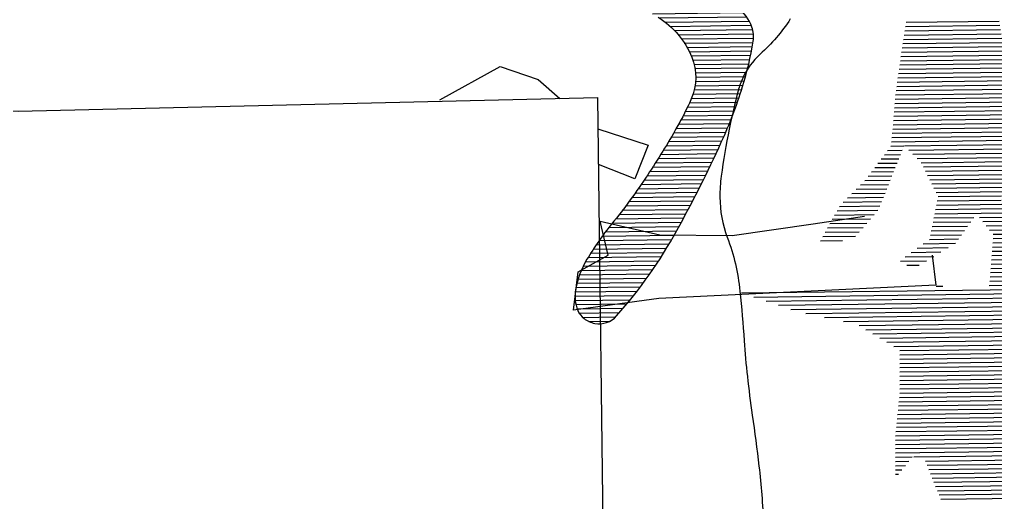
# Model space of a CAD drawing. Extents: x 0 to 420, y 0 to 297.
# Drawn here: x 364.823 to 367.273, y 101.307 to 102.519 of the extents above; entities that cross this region are included whole.
import ezdxf
from ezdxf.enums import TextEntityAlignment as Align

# ---------------------------------------------------------------- set-up
doc = ezdxf.new("R2010")
doc.units = 0
doc.layers.get('0').update_dxf_attribs({"linetype": 'CONTINUOUS'})
for name, color, linetype in [('TBLK07', 4, 'CONTINUOUS'), ('TBLK18', 4, 'CONTINUOUS'), ('TBLK25', 1, 'CONTINUOUS'), ('TBLK35', 3, 'CONTINUOUS'), ('TBLK50', 7, 'CONTINUOUS')]:
    doc.layers.add(name, color=color, linetype=linetype)
doc.styles.add('ISO', font='iso3098b.shx')

# ---------------------------------------------------------------- blocks, each defined once
blk = doc.blocks.new('*X21')
at = {"color": 0, "linetype": 'Continuous'}
for p, q in [((605, 360), (626.83, 360)), ((604.64, 358), (627.12, 358)), ((604.82, 359), (626.95, 359)), ((604.31, 356), (627.44, 356)), ((604.47, 357), (627.28, 357)), ((603.84, 353), (627.94, 353)), ((604, 354), (627.77, 354)), ((604.15, 355), (627.61, 355)), ((603.53, 351), (628.26, 351)), ((603.69, 352), (628.1, 352)), ((603.22, 349), (628.59, 349)), ((603.37, 350), (628.43, 350)), ((602.75, 346), (629.08, 346)), ((602.91, 347), (628.92, 347)), ((603.06, 348), (628.75, 348)), ((602.44, 344), (629.41, 344)), ((602.59, 345), (629.25, 345)), ((602.19, 342), (629.74, 342)), ((602.29, 343), (629.57, 343)), ((602, 340), (630.06, 340)), ((602.1, 341), (629.9, 341)), ((601.71, 337), (629.94, 337)), ((601.81, 338), (630.12, 338)), ((601.9, 339), (630.23, 339)), ((601.52, 335), (629.56, 335)), ((601.61, 336), (629.75, 336)), ((601.32, 333), (629.18, 333)), ((601.42, 334), (629.37, 334)), ((600.26, 330), (603.68, 330)), ((601.03, 331), (604.1, 331)), ((601.23, 332), (628.99, 332)), ((604.26, 331), (628.8, 331)), ((605.23, 330), (628.61, 330)), ((598.72, 328), (602.85, 328)), ((599.49, 329), (603.27, 329)), ((606.21, 329), (628.42, 329)), ((607.18, 328), (628.23, 328)), ((597.18, 326), (602.02, 326)), ((597.95, 327), (602.44, 327)), ((608.13, 327), (628.06, 327)), ((608.61, 326), (627.92, 326)), ((595.63, 324), (601.19, 324)), ((596.4, 325), (601.61, 325)), ((609.09, 325), (627.77, 325)), ((609.58, 324), (627.63, 324)), ((592.75, 321), (599.95, 321)), ((593.78, 322), (600.36, 322)), ((594.8, 323), (600.78, 323)), ((610.06, 323), (627.48, 323)), ((610.54, 322), (627.33, 322)), ((611.03, 321), (627.19, 321)), ((590.7, 319), (599.12, 319)), ((591.73, 320), (599.53, 320)), ((611.51, 320), (627.04, 320)), ((611.99, 319), (626.89, 319)), ((588.79, 317), (598.29, 317)), ((589.67, 318), (598.7, 318)), ((611.56, 317), (626.93, 317)), ((611.77, 318), (626.75, 318)), ((587.07, 314), (596.02, 314)), ((587.64, 315), (596.9, 315)), ((588.22, 316), (597.78, 316)), ((610.92, 314), (620.28, 314)), ((611.13, 315), (627.43, 315)), ((611.35, 316), (627.18, 316)), ((621.64, 314), (627.68, 314)), ((585.92, 312), (594.26, 312)), ((586.5, 313), (595.14, 313)), ((610.49, 312), (618.81, 312)), ((610.71, 313), (619.55, 313)), ((622.41, 313), (627.93, 313)), ((623.19, 312), (628.18, 312)), ((584.78, 310), (592.5, 310)), ((585.35, 311), (593.38, 311)), ((610.07, 310), (617.34, 310)), ((610.28, 311), (618.08, 311)), ((623.97, 311), (628.43, 311)), ((624.75, 310), (628.68, 310)), ((584.21, 309), (589.42, 309)), ((608.36, 308), (615.88, 308)), ((609.8, 309), (616.61, 309)), ((624.69, 308), (629.18, 308)), ((624.79, 309), (628.93, 309)), ((604.05, 305), (610.76, 305)), ((605.49, 306), (612.48, 306)), ((606.93, 307), (614.2, 307)), ((624.4, 305), (629.93, 305)), ((624.5, 306), (629.68, 306)), ((624.6, 307), (629.43, 307)), ((602.99, 304), (609.05, 304)), ((604.45, 303), (607.33, 303)), ((624.21, 303), (630.43, 303)), ((624.31, 304), (630.18, 304)), ((624.02, 301), (630.93, 301)), ((624.12, 302), (630.68, 302)), ((611.28, 298), (612.82, 298)), ((623.73, 298), (631.99, 298)), ((623.83, 299), (631.56, 299)), ((623.92, 300), (631.18, 300)), ((565.54, 297), (632.41, 297)), ((568.42, 296), (632.84, 296)), ((571.29, 295), (633.27, 295)), ((574.17, 294), (633.7, 294)), ((577.04, 293), (634.12, 293)), ((580.59, 292), (634.55, 292)), ((584.98, 291), (634.98, 291)), ((589.36, 290), (635.41, 290)), ((593.03, 289), (635.83, 289)), ((594.64, 288), (636.26, 288)), ((596.26, 287), (636.69, 287)), ((597.88, 286), (637.11, 286)), ((599.5, 285), (637.54, 285)), ((601.12, 284), (637.97, 284)), ((602.51, 282), (638.82, 282)), ((602.52, 283), (638.4, 283)), ((602.48, 280), (639.68, 280)), ((602.5, 281), (639.25, 281)), ((602.46, 278), (640.53, 278)), ((602.47, 279), (640.11, 279)), ((602.42, 275), (641.8, 275)), ((602.43, 276), (641.39, 276)), ((602.44, 277), (640.96, 277)), ((602.38, 273), (642.58, 273)), ((602.4, 274), (642.19, 274)), ((602.15, 271), (643.35, 271)), ((602.27, 272), (642.96, 272)), ((601.93, 269), (644.13, 269)), ((602.04, 270), (643.74, 270)), ((601.59, 266), (645.3, 266)), ((601.7, 267), (644.91, 267)), ((601.81, 268), (644.52, 268)), ((601.36, 264), (646.08, 264)), ((601.47, 265), (645.69, 265)), ((601.25, 262), (646.85, 262)), ((601.26, 263), (646.47, 263)), ((601.21, 259), (648.01, 259)), ((601.22, 260), (647.63, 260)), ((601.24, 261), (647.24, 261)), ((601.18, 257), (604.3, 257)), ((601.2, 258), (605.12, 258)), ((605.47, 258), (648.37, 258)), ((608.21, 257), (648.74, 257)), ((601.16, 255), (602.66, 255)), ((601.17, 256), (603.48, 256)), ((608.59, 256), (649.11, 256)), ((608.98, 255), (649.48, 255)), ((601.14, 254), (601.83, 254)), ((609.36, 254), (649.84, 254)), ((609.75, 253), (650.21, 253)), ((610.13, 252), (650.58, 252)), ((610.52, 251), (650.94, 251)), ((610.9, 250), (651.31, 250)), ((611.29, 249), (651.68, 249)), ((611.67, 248), (652.05, 248))]:
    blk.add_line(p, q, dxfattribs=at)
blk = doc.blocks.new('*X17')
at = {"color": 0, "linetype": 'Continuous'}
for p, q in [((52316.84, 34279), (52328.43, 34279)), ((52317.12, 34280), (52325.82, 34280)), ((52318.29, 34281), (52322.83, 34281)), ((52317.06, 34278), (52331, 34278)), ((52317.76, 34277), (52333.54, 34277)), ((52319.24, 34276), (52336.03, 34276)), ((52320.83, 34275), (52338.48, 34275)), ((52322.44, 34274), (52340.9, 34274)), ((52324.06, 34273), (52343.29, 34273)), ((52325.7, 34272), (52345.65, 34272)), ((52327.35, 34271), (52347.99, 34271)), ((52329.03, 34270), (52350.32, 34270)), ((52330.71, 34269), (52352.64, 34269)), ((52332.42, 34268), (52354.95, 34268)), ((52334.15, 34267), (52357.24, 34267)), ((52335.89, 34266), (52359.52, 34266)), ((52337.65, 34265), (52361.79, 34265)), ((52339.44, 34264), (52364.04, 34264)), ((52341.24, 34263), (52366.27, 34263)), ((52343.08, 34262), (52368.49, 34262)), ((52344.98, 34261), (52370.69, 34261)), ((52346.94, 34260), (52372.8, 34260)), ((52348.99, 34259), (52374.77, 34259)), ((52351.11, 34258), (52376.63, 34258)), ((52353.33, 34257), (52378.4, 34257)), ((52355.64, 34256), (52380.07, 34256)), ((52358.05, 34255), (52381.67, 34255)), ((52360.29, 34254), (52383.19, 34254)), ((52362.31, 34253), (52384.65, 34253)), ((52364.16, 34252), (52386.04, 34252)), ((52365.87, 34251), (52387.13, 34251)), ((52367.46, 34250), (52387.93, 34250)), ((52368.83, 34249), (52388.54, 34249)), ((52369.99, 34248), (52388.98, 34248)), ((52370.99, 34247), (52389.28, 34247)), ((52371.86, 34246), (52389.44, 34246)), ((52372.62, 34245), (52389.45, 34245)), ((52373.28, 34244), (52389.32, 34244)), ((52373.87, 34243), (52389.14, 34243)), ((52374.38, 34242), (52388.94, 34242)), ((52374.82, 34241), (52388.73, 34241)), ((52375.18, 34240), (52388.51, 34240)), ((52375.46, 34239), (52388.27, 34239)), ((52375.65, 34238), (52388.02, 34238)), ((52375.76, 34237), (52387.75, 34237)), ((52375.79, 34236), (52387.47, 34236)), ((52375.6, 34234), (52386.86, 34234)), ((52375.74, 34235), (52387.17, 34235)), ((52374.68, 34231), (52385.84, 34231)), ((52375.08, 34232), (52386.19, 34232)), ((52375.39, 34233), (52386.53, 34233)), ((52373.74, 34229), (52385.11, 34229)), ((52374.22, 34230), (52385.48, 34230)), ((52372.72, 34227), (52384.34, 34227)), ((52373.24, 34228), (52384.73, 34228)), ((52371.03, 34224), (52383.09, 34224)), ((52371.62, 34225), (52383.52, 34225)), ((52372.18, 34226), (52383.93, 34226)), ((52369.83, 34222), (52382.2, 34222)), ((52370.44, 34223), (52382.65, 34223)), ((52368.6, 34220), (52381.26, 34220)), ((52369.22, 34221), (52381.74, 34221)), ((52366.7, 34217), (52379.82, 34217)), ((52367.34, 34218), (52380.3, 34218)), ((52367.98, 34219), (52380.79, 34219)), ((52365.39, 34215), (52378.83, 34215)), ((52366.05, 34216), (52379.33, 34216)), ((52364.04, 34213), (52377.83, 34213)), ((52364.72, 34214), (52378.33, 34214)), ((52362.66, 34211), (52376.8, 34211)), ((52363.36, 34212), (52377.32, 34212)), ((52360.48, 34208), (52375.23, 34208)), ((52361.22, 34209), (52375.76, 34209)), ((52361.94, 34210), (52376.28, 34210)), ((52358.96, 34206), (52374.16, 34206)), ((52359.73, 34207), (52374.7, 34207)), ((52357.39, 34204), (52373.07, 34204)), ((52358.18, 34205), (52373.62, 34205)), ((52354.93, 34201), (52371.4, 34201)), ((52355.76, 34202), (52371.96, 34202)), ((52356.58, 34203), (52372.52, 34203)), ((52353.37, 34199), (52370.25, 34199)), ((52354.14, 34200), (52370.83, 34200)), ((52351.92, 34197), (52369.06, 34197)), ((52352.63, 34198), (52369.66, 34198)), ((52350.57, 34195), (52367.8, 34195)), ((52351.24, 34196), (52368.44, 34196)), ((52348.79, 34192), (52365.81, 34192)), ((52349.33, 34193), (52366.49, 34193)), ((52349.93, 34194), (52367.15, 34194)), ((52347.92, 34190), (52364.4, 34190)), ((52348.32, 34191), (52365.11, 34191)), ((52347.27, 34188), (52362.92, 34188)), ((52347.57, 34189), (52363.67, 34189)), ((52346.79, 34185), (52360.57, 34185)), ((52346.86, 34186), (52361.37, 34186)), ((52347.03, 34187), (52362.15, 34187)), ((52346.83, 34184), (52359.75, 34184)), ((52346.99, 34183), (52358.9, 34183)), ((52347.27, 34182), (52358.04, 34182)), ((52347.72, 34181), (52357.16, 34181)), ((52348.52, 34180), (52356.24, 34180)), ((52350.02, 34179), (52354.8, 34179))]:
    blk.add_line(p, q, dxfattribs=at)
blk = doc.blocks.new('State Logo')
at = {"layer": 'TBLK07', "linetype": 'Continuous'}
for points in [[(3.9224, 5.0348, -0.065145), (3.7705, 4.8576, 0.103548), (3.6832, 4.7384, 0.042008), (3.6604, 4.6744, 0.014448), (3.6157, 4.4825, 0.015711), (3.5755, 4.2463, 0.035636), (3.5685, 4.1408, 0.089421), (3.6059, 3.9391, -0.065824), (3.6693, 3.6688, -0.007332), (3.6904, 3.4198, 0.010178), (3.7065, 3.2404, 0.008155), (3.7312, 3.0465, -0.006173), (3.7649, 2.7904, -0.020328), (3.7874, 2.5009, -0.042588)], [(3.2593, 5.0434, -0.158262), (3.4277, 4.8432, -0.201644), (3.4251, 4.6347, -0.027436), (3.3531, 4.4912, -0.01571), (3.2062, 4.2525, -0.024753), (3.0248, 4.0048, 0.035321), (2.9012, 3.8286, 0.090887), (2.8443, 3.6771, 0.141271), (2.8551, 3.5724, 0.133555), (2.8863, 3.5313, 0.116983), (2.9398, 3.5071, 0.264985), (3.0502, 3.5446, 0.055287), (3.3523, 3.9725, 0.018988), (3.5758, 4.4162, 0.031561), (3.6827, 4.6956, 0.036865), (3.7355, 4.9227, 0.12093), (3.7293, 4.9945, 0.159139), (3.6568, 5.0915, 0.049704)]]:
    blk.add_lwpolyline(points, format="xyb", dxfattribs=at)
for points in [[(2.1628, 4.6297), (2.4645, 4.797), (2.6562, 4.7303), (2.7643, 4.6363)], [(-1.8686, -0.3427), (-1.9256, -0.2677), (-2.2962, 0.2624), (-2.5601, 0.8152), (-2.7818, 1.4114), (-2.8977, 2.0945), (-2.8666, 4.6408), (0.044, 4.5717), (2.9545, 4.6408), (2.9856, 2.0945), (2.8698, 1.4114), (2.6481, 0.8152), (2.3842, 0.2624), (2.0136, -0.2677), (1.9467, -0.3558)], [(2.9565, 4.4833), (3.2082, 4.4022), (3.1418, 4.2319), (2.9586, 4.3051)], [(4.6344, 3.8488), (4.6539, 3.6988), (3.2623, 3.6313), (2.8337, 3.5727), (2.8576, 3.7649), (3.0084, 3.8486), (2.9679, 4.0202), (3.2665, 3.9522), (3.6301, 3.9475), (4.0374, 4.0063), (4.2947, 4.0458)]]:
    blk.add_lwpolyline(points, dxfattribs=at)
at = {"layer": 'TBLK07', "linetype": 'Continuous', "xscale": 0.02139268110938849, "yscale": 0.02139268110938849, "zscale": 0.02139268110938849, "rotation": 0.7441666666577991}
for name, p in [('*X21', (-8.3376, -2.8505)), ('*X17', (-1107.4059, -742.1476))]:
    blk.add_blockref(name, p, dxfattribs=at)
blk = doc.blocks.new('a3_in_vtblk')
at = {"layer": 'TBLK18', "xscale": 0.5, "yscale": 0.5, "zscale": 0.5}
blk.add_blockref('State Logo', (364.7969, 100.0029), dxfattribs=at)
at = {"layer": 'TBLK18', "style": 'ISO'}
for tag, p, height in [('GROUND_SURVEY_STD.', (381.8752, 126.1053), 1.8), ('SURVEY_CAPTURE_DATE', (381.9454, 122.6053), 1.8), ('MAPPING_SURVEY_STD.', (381.9454, 119.1053), 1.8), ('MAPPING_CAPTURE_DATE', (381.9454, 115.6053), 1.8), ('PROJECT_ZONE', (381.9454, 112.1053), 1.8), ('HEIGHT_DATUM', (381.9454, 108.6053), 1.8), ('CLIENT_STREET_NAME', (355.5138, 86.9408), 1.5), ('CLIENT_SUBURB_POSTCODE', (388.4876, 86.9408), 1.5), ('CLIENT_TELEPHONE_NO.', (368.3056, 84.6771), 1.5), ('CLIENT_FAX_NO.', (393.5552, 84.6771), 1.5), ('STREET_NAME', (355.5138, 62.0998), 1.5), ('SUBURB_POSTCODE', (388.4876, 62.0998), 1.5), ('TELEPHONE_NO.', (368.3056, 59.8361), 1.5), ('FAX_NO.', (393.5552, 59.8361), 1.5)]:
    blk.add_attdef(tag, p, '', height=height, dxfattribs=at)
for tag, p in [('CLIENT_MR_DIRECTORATE', (381.5, 92.9596)), ('MR_DIRECTORATE', (381.5, 68.1185))]:
    blk.add_attdef(tag, text='', height=1.5, dxfattribs=at).set_placement(p, align=Align.CENTER)
at = {"layer": 'TBLK25', "style": 'ISO'}
for tag, height, p in [('CLIENT_MR__BRANCH', 2, (381.5, 90.0399)), ('MR_BRANCH', 2, (381.5, 65.1989)), ('ROAD_SECTION', 1.75, (384.5, 29.1617)), ('SLK', 1.75, (384.5, 26.1075)), ('CHAINAGE', 1.75, (384.5, 19.2054))]:
    blk.add_attdef(tag, text='', height=height, dxfattribs=at).set_placement(p, align=Align.CENTER)
for tag, p, height in [('FILE_NUMBER', (371.7734, 54.2365), 2.5), ('DESIGNED_/_DRAWN', (371.7734, 49.4865), 2), ('VERIFIED', (371.7734, 44.4865), 2), ('APPROVED', (371.7734, 39.4865), 2), ('LOCAL_AUTHORITY', (370.4803, 16.7335), 1.25)]:
    blk.add_attdef(tag, p, '', height=height, dxfattribs=at)
at = {"layer": 'TBLK35', "style": 'ISO', "width": 0.9}
for tag, p in [('ROAD_PROJECT&NUMBER', (384.5, 32.2307)), ('DRAWING_DESCRIPTION', (384.5, 22.288))]:
    blk.add_attdef(tag, text='', height=2.5, dxfattribs=at).set_placement(p, align=Align.CENTER)
at = {"layer": 'TBLK50', "style": 'ISO'}
blk.add_attdef('MRWA_DRG_NUMBER', (356.2877, 6.0846), '', height=5, dxfattribs=at)

msp = doc.modelspace()

# ---------------------------------------------------------------- block references
at = {"color": 1}
msp.add_blockref('a3_in_vtblk', (0, 0), dxfattribs=at)

doc.saveas('drawing.dxf')
